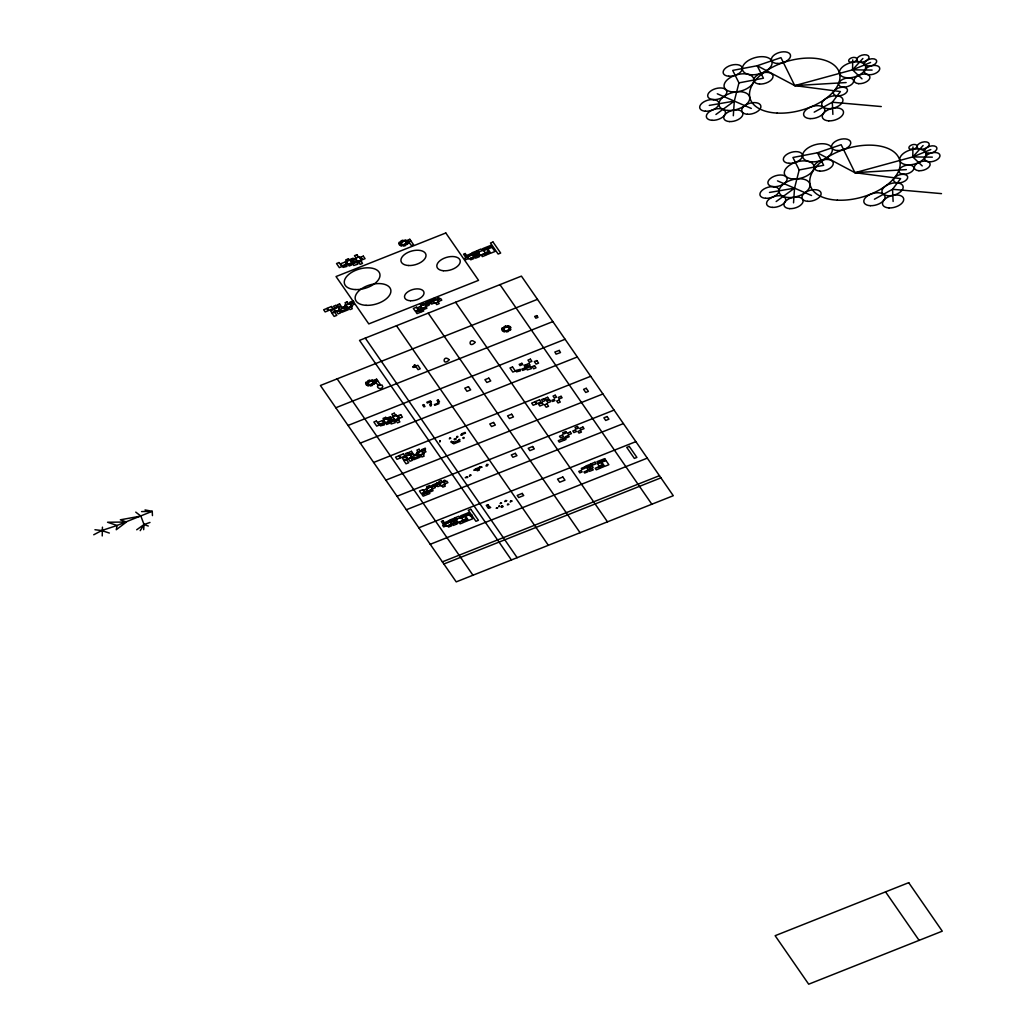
<?xml version="1.0" encoding="UTF-8"?>
<svg xmlns="http://www.w3.org/2000/svg" width="1036" height="1036" viewBox="0 0 1036 1036"><rect width="100%" height="100%" fill="white"/><g stroke="black" fill="none" stroke-linecap="round" stroke-linejoin="round"><path stroke-width="1.5" d="M852.745 59.868L852.55 69.839L862.017 78.865M912.962 146.944L912.768 156.915L922.234 165.928M733.32 115.747L734.304 101.101L738.953 82.88L732.711 70.409L757.212 65.734L780.95 57.64L794.741 85.612L840.416 91.556L832.322 102.227L814.192 112.16M793.537 202.823L794.534 188.163L799.183 169.943L792.928 157.485L817.43 152.797L841.167 144.716L854.959 172.688L900.634 178.619L892.553 189.29L874.423 199.223M143.68 529.681L144.043 524.527L140.857 516.083L135.755 512.121M367.469 383.255L370.733 381.041L373.97 380.613L374.864 381.753L370.059 384.848L367.469 383.255L365.734 383.916L366.472 385.12L368.22 384.46M400.66 243.356L403.923 241.142L407.161 240.715L408.055 241.854L403.25 244.949L400.66 243.356L398.925 244.017L399.676 245.221L401.411 244.561M102.447 527.169L102.227 535.949M140.21 530.652L144.043 524.527L149.987 522.455M862.897 58.469L852.55 69.839L794.741 85.612L757.212 65.734L763.441 78.218L738.953 82.88M923.115 145.532L912.768 156.915L854.959 172.688L817.43 152.797L823.659 165.281L799.183 169.943M403.923 241.142L405.011 239.964L406.267 240.197L405.18 241.375M370.733 381.041L371.82 379.862L373.077 380.095L371.989 381.274M401.67 244.677L400.556 245.765L401.8 246.05L402.9 244.962M368.479 384.576L367.366 385.664L368.596 385.949L369.71 384.861M140.857 516.083L120.344 519.813L126.431 522.014L116.265 529.72L117.081 525.472L152.24 511.305L152.447 515.604M715.915 114.491L734.304 101.101L751.307 108.443M776.145 201.554L794.534 188.163L811.525 195.506M136.687 529.784L144.043 524.527L148.29 526.029M93.732 534.77L101.722 530.549L117.081 525.472L107.55 522.248L126.431 522.014M870.59 62.471L852.55 69.839L872.118 70.072M930.807 149.547L912.768 156.915L932.335 157.148M349.754 260.023L345.882 261.564L347.811 264.348L351.683 262.82L349.559 259.622L353.121 258.21L354.053 259.427L352.693 259.337M350.077 260.373L353.716 258.935M350.505 260.904L352.253 260.204L353.587 262.134L354.325 261.849L352.9 261.137M359.79 257.77L360.968 257.304M351.696 262.613L353.444 261.927M408.055 240.65L407.355 240.922L408.288 240.999M361.072 259.622L362.25 259.155M483.695 250.647L487.024 249.326L488.513 251.476L485.185 252.797M342.32 307.588L346.115 306.073L346.905 307.213L344.677 308.106L343.887 306.967M344.34 307.627L339.886 309.388L338.733 307.718L341.621 306.565L342.774 308.249M437.516 299.818L440.676 298.562L441.776 300.168L438.616 301.411M537.464 299.339L320.409 385.496L456.228 581.869L673.283 495.713L521.419 276.12L359.531 340.391L511.408 559.971M374.851 380.549L374.164 380.821L375.097 380.898M335.806 407.757L552.861 321.6M348.044 425.446L565.099 339.277M391.064 417.417L387.438 418.868L386.92 418.104L390.468 416.692L391.401 417.909M430.963 401.592L427.337 403.03L426.806 402.266L430.367 400.854L431.3 402.072L429.94 401.994M397.151 416.252L398.329 415.786M390.261 419.619L391.673 420.331L390.948 420.616L389.614 418.686L387.865 419.386L389.057 421.108L390.805 420.409M398.433 418.117L399.611 417.637M360.269 443.123L577.324 356.967M373.633 462.457L590.701 376.288M414.206 454.985L418 453.47L418.79 454.623L416.55 455.503L415.76 454.364M416.213 455.024L411.771 456.785L410.619 455.115L413.493 453.975L414.659 455.646M385.871 480.134L602.926 393.978M397.021 496.257L614.076 410.101M443.641 482.349L446.801 481.092L447.902 482.685L444.742 483.941M406.345 509.751L623.4 423.582M418.829 527.79L635.884 441.634M461.473 517.896L464.801 516.575L466.291 518.725L462.962 520.046M430.238 544.288L647.293 458.132M442.385 561.849L659.44 475.679M443.874 563.998L660.929 477.842M709.272 105.4L734.304 101.101L717.275 93.784M769.489 192.463L794.534 188.163L777.492 180.86M794.741 85.612L846.14 82.556M854.959 172.688L906.358 169.619M141.556 511.577L152.24 511.305L145.027 509.945M401.295 242.178L399.378 242.087L398.795 243.02L400.712 243.11M368.104 382.077L366.187 381.986L365.591 382.919L367.521 383.009M881.273 106.553L832.322 102.227L832.879 114.4M941.491 193.628L892.553 189.29L893.11 201.463M94.949 529.72L101.722 530.549L109.35 533.048M405.503 244.172L407.187 244.457L407.977 243.589L406.293 243.292L409.66 243.123L411.383 245.597L413.545 244.716L411.175 241.284L410.269 241.323M372.312 384.071L373.983 384.356L374.773 383.488L373.102 383.19L376.456 383.022L378.192 385.496L381.999 384.978L382.815 386.855C380.238 391.44 373.724 385.457 380.354 384.615L377.972 381.17L377.078 381.222M405.477 241.427L406.371 242.566L409.246 242.45L409.621 241.582M372.287 381.326L373.18 382.465L376.055 382.349L376.431 381.481M482.193 250.544L481.131 249.003L477.907 250.285L478.969 251.826M499.961 284.641L651.838 504.221M476.91 255.193L475.887 253.729L478.231 252.797L479.241 254.273L473.944 256.358L472.934 254.895L475.278 253.962L476.288 255.439M885.56 891.866L919.1 940.364M455.607 302.253L607.485 521.833M438.06 302.02L439.173 303.626L436.7 304.597L435.599 303.004M428.205 313.131L580.069 532.711M361.046 261.266L362.522 263.403L360.127 264.348L358.663 262.225M396.477 325.718L548.355 545.299M365.281 338.099L517.158 557.679M444.198 484.537L445.299 486.143L442.838 487.114L441.724 485.521M398.407 419.761L399.883 421.885L397.487 422.83L396.011 420.707M459.971 517.793L458.909 516.252L455.685 517.534L456.759 519.075M390.663 418.376L391.867 420.111L394.017 419.256L392.812 417.521L390.041 417.832M454.687 522.442L453.664 520.978L456.008 520.046L457.018 521.522L451.722 523.607L450.712 522.144L453.056 521.212L454.066 522.688M337.14 378.852L472.96 575.226M403.574 241.246L402.978 240.145L401.01 240.844L401.605 241.945M370.383 381.144L369.787 380.044L367.819 380.743L368.402 381.844M405.296 244.354L405.672 245.519L403.639 246.115L403.25 244.949M372.105 384.252L372.481 385.405L370.435 386.014L370.059 384.848M413.066 366.627L413.001 367.366L416.355 367.184L418.078 369.658L420.24 368.777L417.871 365.345L413.066 366.627M448.925 359.57L448.847 360.295C442.087 366.355 443.032 354.234 448.925 359.57M474.876 342.1L474.799 342.825C468.039 348.886 468.984 336.765 474.876 342.1M345.182 304.934L344.858 305.762L345.804 305.711L346.128 304.882L345.182 304.934M417.068 452.331L416.731 453.159L417.676 453.108L418.013 452.292L417.068 452.331M456.954 436.493L456.63 437.321L457.575 437.283L457.899 436.454L456.954 436.493M351.554 305.996L351.178 306.811L352.072 306.786L352.447 305.97L351.554 305.996M423.426 453.392L423.051 454.208L423.957 454.195L424.333 453.38L423.426 453.392M463.325 437.568L462.95 438.383L463.843 438.357L464.219 437.542L463.325 437.568M431.002 300.582L430.691 301.178L433.229 300.582L431.002 300.582M437.127 483.113L436.829 483.695L439.368 483.1L437.127 483.113M479.862 467.145L479.551 467.741L482.09 467.132L479.862 467.145M438.008 297.902L437.088 299.365L438.319 299.417L439.238 297.954L438.008 297.902M444.133 480.419L443.214 481.882L444.457 481.934L445.363 480.471L444.133 480.419M486.855 464.452L485.949 465.915L487.179 465.967L488.098 464.504L486.855 464.452M502.318 327.946L501.735 328.878L503.651 328.969L504.234 328.036L502.318 327.946M485.016 253.134L484.615 253.716L486.208 253.224L485.016 253.134M462.794 520.383L462.393 520.966L463.986 520.473L462.794 520.383M507.769 504.273L507.368 504.856L508.961 504.364L507.769 504.273M477.829 251.89L477.415 252.473L478.93 251.994L477.829 251.89M455.607 519.14L455.192 519.722L456.708 519.243L455.607 519.14M500.582 503.043L500.168 503.613L501.67 503.133L500.582 503.043M473.892 256.591L473.465 257.161L474.993 256.682L473.892 256.591M451.67 523.84L451.243 524.41L452.784 523.931L451.67 523.84M496.645 507.731L496.218 508.313L497.746 507.834L496.645 507.731M482.841 249.391L482.077 250.427L484.032 249.508L482.841 249.391M460.619 516.64L459.855 517.676L461.81 516.757L460.619 516.64M470.966 515.06L470.202 516.096L472.157 515.164L470.966 515.06M505.581 500.543L504.83 501.579L506.785 500.647L505.581 500.543M510.955 500.932L510.191 501.968L512.147 501.035L510.955 500.932M349.624 303.069L349.171 303.69L350.582 303.159L349.624 303.069M466.187 256.164L465.734 256.773L467.948 256.332L466.187 256.164M421.51 450.466L421.043 451.087L422.468 450.556L421.51 450.466M461.396 434.628L460.942 435.25L462.354 434.719L461.396 434.628M443.965 523.413L443.512 524.022L445.726 523.581L443.965 523.413M488.94 507.303L488.487 507.912L490.701 507.472L488.94 507.303M338.06 306.578L337.542 307.252L339.018 306.682L338.06 306.578M409.932 453.975L409.427 454.662L410.904 454.079L409.932 453.975M449.831 438.15L449.326 438.824L450.79 438.241L449.831 438.15M421.328 308.469L420.461 309.583L422.3 308.573L421.328 308.469M427.454 490.986L426.586 492.1L428.438 491.09L427.454 490.986M470.176 475.019L469.308 476.133L471.16 475.123L470.176 475.019M347.358 307.912L346.71 308.702L348.135 308.016L347.358 307.912M419.243 455.322L418.596 456.112L420.02 455.413L419.243 455.322M459.129 439.484L458.482 440.274L459.906 439.575L459.129 439.484M425.692 303.095L425.032 303.846L426.625 303.237L425.692 303.095M431.818 485.612L431.157 486.363L432.763 485.767L431.818 485.612M474.553 469.645L473.892 470.396L475.485 469.8L474.553 469.645M509.233 329.15L508.443 330.031L510.126 330.316L510.916 329.448L509.233 329.15M507.951 325.822L506.863 327L508.119 327.234L509.207 326.055L507.951 325.822M504.61 330.536L503.496 331.624L504.739 331.909L505.84 330.821L504.61 330.536M339.756 309.842L339.057 310.411L341.932 312.276L348.251 309.764L347.474 308.65L341.155 311.163L341.867 310.593L339.756 309.842M411.642 457.239L410.929 457.808L413.804 459.673L420.124 457.174L419.347 456.047L413.027 458.56L413.74 457.99L411.642 457.239M451.528 441.401L450.828 441.971L453.703 443.848L460.023 441.336L459.246 440.222L452.926 442.722L453.638 442.152L451.528 441.401M479.409 254.739L478.036 255.594L479.111 256.203L480.484 255.348L479.409 254.739M457.187 521.989L455.814 522.843L456.889 523.452L458.262 522.597L457.187 521.989M502.162 505.879L500.789 506.733L501.864 507.355L503.237 506.487L502.162 505.879M510.1 326.573L508.417 327.285L509.311 328.425L510.994 327.713L510.1 326.573M430.471 300.867L426.418 302.499L426.871 303.134L430.924 301.502L430.471 300.867M436.596 483.385L432.543 485.016L432.996 485.651L437.05 484.019L436.596 483.385M479.318 467.417L475.265 469.049L475.731 469.684L479.785 468.052L479.318 467.417M418.466 310.269L416.394 311.098L418.894 310.878L418.466 310.269M424.592 492.786L422.533 493.615L425.019 493.395L424.592 492.786M467.327 476.819L465.255 477.648L467.754 477.428L467.327 476.819M356.889 254.726L354.467 255.685L355.97 257.86L358.391 256.889L356.889 254.726M339.031 262.535L336.519 263.532L339.342 267.625L341.854 266.628L339.031 262.535M348.381 258.858L345.7 259.919L346.555 261.163L349.249 260.101L348.381 258.858M346.451 261.966L345.402 262.38L346.671 264.219L347.72 263.804L346.451 261.966M359.129 256.798L355.439 258.262L357.627 261.422L361.305 259.958L359.129 256.798M355.452 259.039L353.315 259.894L354.506 261.629L356.656 260.774L355.452 259.039M363.325 256.138L360.852 257.122L362.587 259.647L365.073 258.663L363.325 256.138M409.816 239.29L407.692 240.132L408.896 241.867L411.02 241.025L409.816 239.29M351.204 263.545L348.277 264.711L349.171 265.993L352.085 264.827L351.204 263.545M361.214 260.321L357.096 261.966L357.562 262.652L361.693 261.007L361.214 260.321M445.804 232.983L336.04 276.547L368.79 323.905L478.554 280.342L445.804 232.983M493.032 242.035L490.52 243.033L498.148 254.053L500.66 253.056L493.032 242.035M326.884 308.469L323.659 309.751L325.149 311.914L328.373 310.632L326.884 308.469M331.533 306.501L327.467 308.119L328.956 310.282L333.022 308.663L331.533 306.501M335.703 305.387L333.527 306.255L334.848 308.158L337.024 307.303L335.703 305.387M339.588 303.936L337.166 304.895L338.396 306.682L340.818 305.724L339.588 303.936M347.215 301.852L345.04 302.719L346.374 304.636L348.536 303.781L347.215 301.852M476.78 250.893L471.743 252.888L472.597 254.131L477.635 252.124L476.78 250.893M490.766 245.428L483.009 248.511L483.851 249.728L491.608 246.646L490.766 245.428M470.564 253.898L467.404 255.154L468.142 256.229L471.315 254.973L470.564 253.898M338.047 307.2L334.006 308.806L335.845 311.473L339.899 309.868L338.047 307.2M483.346 250.142L478.062 252.24L480.212 255.348L485.495 253.25L483.346 250.142M334.136 309.427L330.549 310.839L331.805 312.652L335.379 311.227L334.136 309.427M349.689 303.639L345.894 305.141L347.682 307.718L351.463 306.216L349.689 303.639M472.481 254.752L467.43 256.747L468.894 258.87L473.944 256.863L472.481 254.752M467.21 257.252L464.866 258.184L465.889 259.647L468.22 258.728L467.21 257.252M492.048 247.319L487.852 248.977L490.753 253.185L494.949 251.515L492.048 247.319M353.069 302.926L350.272 304.04L351.308 305.516L354.092 304.416L353.069 302.926M338.863 310.489L336.48 311.422L338.163 313.856L340.546 312.911L338.863 310.489M334.667 312.237L331.999 313.286L334.149 316.407L336.817 315.345L334.667 312.237M478.36 255.283L474.617 256.76L475.589 258.158L479.331 256.682L478.36 255.283M473.193 257.459L470.02 258.728L470.771 259.803L473.931 258.547L473.193 257.459M350.945 306.786L348.705 307.679L350.038 309.609L352.279 308.715L350.945 306.786M484.498 253.781L481.287 255.063L482.349 256.604L485.573 255.322L484.498 253.781M489.031 252.279L485.457 253.703L486.298 254.921L489.873 253.496L489.031 252.279M435.198 298.018L432.75 298.99L433.825 300.544L436.273 299.572L435.198 298.018M423.478 303.069L420.383 304.299L421.251 305.568L424.359 304.338L423.478 303.069M416.563 307.213L413.351 308.482L415.19 311.137L418.402 309.868L416.563 307.213M424.838 304.351L420.396 306.112L422.028 308.482L426.482 306.708L424.838 304.351M437.218 299.404L433.165 301.01L434.77 303.328L438.824 301.722L437.218 299.404M420.15 306.617L417.223 307.783L418.324 309.375L421.251 308.21L420.15 306.617M428.036 303.535L425.291 304.623L426.405 306.242L429.15 305.154L428.036 303.535L430.134 302.771L430.549 303.47L428.438 304.247L428.036 303.535M433.048 301.528L430.549 302.525L431.649 304.092L434.136 303.108L433.048 301.528M426.094 307.032L422.986 308.262L423.828 309.466L426.923 308.236L426.094 307.032M422.61 309.388L420.849 310.088L421.963 311.694L423.724 310.994L422.61 309.388M420.24 310.515L416.019 312.199L417.016 313.649L421.251 311.965L420.24 310.515M376.612 379.189L374.488 380.031L375.705 381.766L377.816 380.924L376.612 379.189M536.777 315.604L534.654 316.446L535.858 318.194L537.982 317.353L536.777 315.604M414.75 364.711L414.296 365.332L414.75 364.711M394.25 413.209L391.828 414.167L393.33 416.342L395.752 415.384L394.25 413.209M530.38 359.168L527.959 360.127L529.461 362.302L531.882 361.344L530.38 359.168M376.379 421.017L373.866 422.015L376.703 426.107L379.215 425.11L376.379 421.017M512.522 366.977L509.997 367.974L512.833 372.066L515.345 371.069L512.522 366.977M385.742 417.34L383.048 418.402L383.916 419.645L386.596 418.583L385.742 417.34M521.872 363.299L519.191 364.361L520.046 365.604L522.727 364.542L521.872 363.299M387.114 418.505L383.242 420.046L385.172 422.83L389.044 421.302L387.114 418.505M488.798 378.14L484.926 379.681L486.868 382.465L490.74 380.937L488.798 378.14M396.477 415.281L392.799 416.744L394.975 419.904L398.666 418.44L396.477 415.281M468.479 386.713L464.788 388.163L466.977 391.323L470.668 389.873L468.479 386.713M383.799 420.448L382.763 420.862L384.032 422.701L385.081 422.287L383.799 420.448M423.698 404.61L422.649 405.024L423.918 406.863L424.967 406.449L423.698 404.61M525.744 364.646L523.996 365.345L525.187 367.068L526.935 366.368L525.744 364.646M528.943 363.481L526.806 364.335L527.997 366.071L530.147 365.229L528.943 363.481M400.686 414.633L398.212 415.617L399.948 418.13L402.421 417.145L400.686 414.633M536.816 360.593L534.343 361.577L536.078 364.089L538.565 363.105L536.816 360.593M438.215 399.948L437.037 400.414L438.319 402.279L439.51 401.813L438.215 399.948M430.885 403.496L430.147 403.794L430.834 404.778L431.572 404.493L430.885 403.496M388.565 422.04L385.638 423.193L386.519 424.475L389.445 423.323L388.565 422.04M524.695 368L521.768 369.153L522.649 370.435L525.576 369.282L524.695 368M398.575 418.816L394.444 420.448L394.923 421.134L399.054 419.502L398.575 418.816M438.461 402.978L434.343 404.61L434.822 405.296L438.94 403.664L438.461 402.978M534.537 365.721L532.141 366.666L533.618 368.79L536.013 367.845L534.537 365.721M403.418 453.91L399.339 455.529L400.828 457.679L404.908 456.06L403.418 453.91M539.549 399.87L535.47 401.489L536.972 403.639L541.038 402.02L539.549 399.87M398.769 455.879L395.545 457.148L397.034 459.311L400.259 458.029L398.769 455.879M534.9 401.839L531.675 403.121L533.164 405.27L536.389 403.988L534.9 401.839M407.588 452.797L405.413 453.651L406.721 455.568L408.909 454.7L407.588 452.797M411.46 451.333L409.039 452.305L410.282 454.092L412.704 453.12L411.46 451.333M543.719 398.756L541.543 399.624L542.864 401.528L545.04 400.66L543.719 398.756M547.604 397.306L545.169 398.264L546.412 400.051L548.834 399.08L547.604 397.306M439.976 440.766L439.847 441.763L439.976 440.766M419.088 449.261L416.925 450.116L418.259 452.046L420.422 451.178L419.088 449.261M555.218 395.221L553.056 396.076L554.389 398.005L556.552 397.151L555.218 395.221M409.932 454.61L405.892 456.216L407.731 458.883L411.784 457.277L409.932 454.61M511.629 414.232L507.575 415.85L509.427 418.518L513.467 416.912L511.629 414.232M406.008 456.824L402.434 458.249L403.677 460.049L407.265 458.637L406.008 456.824M542.152 402.784L538.565 404.208L539.808 406.008L543.395 404.597L542.152 402.784M549.637 399.935L546.749 401.074L547.902 402.745L550.789 401.605L549.637 399.935M421.561 451.036L417.78 452.538L419.554 455.115L423.348 453.613L421.561 451.036M493.563 422.455L489.782 423.957L491.556 426.534L495.337 425.032L493.563 422.455M424.941 450.336L422.157 451.437L423.18 452.926L425.977 451.813L424.941 450.336M561.085 396.296L558.287 397.397L559.31 398.886L562.108 397.772L561.085 396.296M455.659 438.526L454.092 439.147L454.545 439.808L456.112 439.186L455.659 438.526M554.13 399.443L551.89 400.323L552.68 401.476L554.92 400.582L554.13 399.443M406.539 459.634L403.885 460.696L406.034 463.804L408.689 462.742L406.539 459.634M410.735 457.886L408.365 458.831L410.049 461.253L412.419 460.321L410.735 457.886M546.879 403.846L544.496 404.791L546.179 407.226L548.549 406.28L546.879 403.846M586.246 388.306L583.592 389.355L585.741 392.463L588.396 391.414L586.246 388.306M422.83 454.182L420.577 455.076L421.911 457.005L424.164 456.112L422.83 454.182M558.961 400.142L556.708 401.036L558.041 402.965L560.295 402.072L558.961 400.142M441.336 480.536L438.888 481.507L439.963 483.061L442.411 482.09L441.336 480.536M577.466 426.508L575.019 427.48L576.094 429.021L578.541 428.049L577.466 426.508M429.603 485.599L426.508 486.816L427.389 488.085L430.484 486.855L429.603 485.599M565.747 431.559L562.639 432.789L563.519 434.045L566.614 432.815L565.747 431.559M422.688 489.73L419.476 490.999L421.315 493.667L424.527 492.385L422.688 489.73M607.083 416.537L603.884 417.806L605.71 420.461L608.922 419.191L607.083 416.537M430.976 486.868L426.521 488.642L428.153 490.999L432.608 489.238L430.976 486.868M443.343 481.921L439.29 483.527L440.896 485.845L444.949 484.239L443.343 481.921M515.345 453.341L511.292 454.946L512.898 457.264L516.951 455.659L515.345 453.341M532.659 446.503L528.218 448.277L529.849 450.634L534.304 448.873L532.659 446.503M426.275 489.134L423.348 490.3L424.462 491.893L427.389 490.727L426.275 489.134M434.162 486.052L431.416 487.14L432.53 488.759L435.275 487.671L434.162 486.052L436.273 485.288L436.674 486.001L434.563 486.765L434.162 486.052M439.173 484.058L436.687 485.042L437.775 486.622L440.261 485.625L439.173 484.058M562.418 435.094L559.492 436.26L560.593 437.852L563.519 436.687L562.418 435.094M570.292 432.012L567.547 433.1L568.673 434.719L571.419 433.631L570.292 432.012M575.317 430.018L572.817 431.002L573.905 432.582L576.404 431.585L575.317 430.018M582.931 427.052L579.771 428.308L580.872 429.901L584.032 428.645L582.931 427.052M580.328 430.51L577.855 431.481L578.969 433.087L581.429 432.103L580.328 430.51M432.219 489.562L429.124 490.779L429.953 491.983L433.048 490.753L432.219 489.562M568.35 435.521L565.255 436.752L566.083 437.956L569.178 436.726L568.35 435.521M428.749 491.919L426.987 492.618L428.088 494.211L429.849 493.512L428.749 491.919M564.879 437.878L563.118 438.578L564.231 440.183L565.993 439.471L564.879 437.878M426.379 493.032L422.144 494.716L423.141 496.166L427.376 494.483L426.379 493.032M562.509 439.005L558.274 440.676L559.285 442.126L563.506 440.442L562.509 439.005M470.81 509.285L468.298 510.282L475.925 521.302L478.438 520.305L470.81 509.285M629.253 446.386L626.741 447.384L634.356 458.404L636.881 457.407L629.253 446.386M454.571 518.142L449.52 520.137L450.388 521.38L455.426 519.373L454.571 518.142M590.701 464.102L585.664 466.096L586.518 467.34L591.556 465.332L590.701 464.102M595.04 462.211L591.815 463.493L592.89 465.034L596.114 463.752L595.04 462.211M468.544 512.678L460.787 515.76L461.629 516.977L469.386 513.895L468.544 512.678M604.674 458.637L596.917 461.719L597.759 462.937L605.516 459.855L604.674 458.637M448.355 521.147L445.182 522.403L445.92 523.478L449.093 522.222L448.355 521.147M584.485 467.106L581.313 468.363L582.064 469.438L585.223 468.181L584.485 467.106M461.124 517.391L455.84 519.489L457.99 522.597L463.273 520.499L461.124 517.391M562.82 477.026L557.536 479.124L559.686 482.232L564.97 480.134L562.82 477.026M450.259 522.002L445.208 523.996L446.671 526.12L451.722 524.112L450.259 522.002M522.248 493.421L517.21 495.415L518.673 497.539L523.724 495.532L522.248 493.421M444.988 524.501L442.644 525.433L443.667 526.897L445.998 525.977L444.988 524.501M469.826 514.568L465.63 516.226L468.531 520.435L472.727 518.764L469.826 514.568M581.118 470.474L578.787 471.393L579.797 472.869L582.141 471.937L581.118 470.474M589.186 467.184L586.842 468.104L587.865 469.567L590.196 468.648L589.186 467.184M592.139 466.019L589.808 466.938L590.818 468.414L593.162 467.482L592.139 466.019M600.932 462.535L597.604 463.856L599.093 466.006L602.421 464.685L600.932 462.535M605.956 460.528L601.761 462.198L604.674 466.394L608.857 464.724L605.956 460.528M450.971 524.708L447.811 525.977L448.549 527.052L451.722 525.796L450.971 524.708M456.138 522.533L452.395 524.009L453.367 525.407L457.109 523.931L456.138 522.533M587.101 470.681L583.941 471.937L584.68 473.012L587.852 471.756L587.101 470.681M592.268 468.492L588.539 469.968L589.497 471.367L593.24 469.891L592.268 468.492M499.274 505.788L499.041 506.578L499.274 505.788M462.276 521.03L459.065 522.312L460.126 523.853L463.351 522.571L462.276 521.03M598.419 466.99L595.195 468.272L596.27 469.813L599.481 468.544L598.419 466.99M466.809 519.528L463.234 520.953L464.076 522.17L467.65 520.745L466.809 519.528M602.952 465.488L599.365 466.912L600.207 468.13L603.794 466.705L602.952 465.488M908.714 882.672L775.135 935.702L808.689 984.2L942.268 931.17L908.714 882.672M465.216 253.522L463.545 254.183L465.306 256.76L466.99 256.099L465.216 253.522M442.994 520.771L441.323 521.432L443.084 524.009L444.768 523.348L442.994 520.771M487.969 504.661L486.298 505.322L488.06 507.899L489.73 507.239L487.969 504.661M353.25 300.919L349.754 302.266L350.194 302.939L353.69 301.593L353.25 300.919M465.022 432.478L461.525 433.825L461.965 434.511L465.462 433.165L465.022 432.478M425.136 448.316L421.639 449.663L422.079 450.336L425.576 448.989L425.136 448.316M503.6 329.215L501.864 329.875L502.615 331.08L504.351 330.419L503.6 329.215M345.156 262.082L340.753 263.701L341.971 265.838L346.387 264.232L345.156 262.082M559.272 350.414L554.856 352.02L556.086 354.157L560.489 352.551L559.272 350.414M382.517 420.577L378.101 422.183L379.331 424.32L383.734 422.714L382.517 420.577M478.995 469.321L476.884 470.085L477.298 470.797L479.396 470.033L478.995 469.321M353.328 262.004L352.577 262.276L353.198 263.403L353.949 263.131L353.328 262.004M430.575 404.649L429.823 404.921L430.445 406.047L431.196 405.775L430.575 404.649M390.676 420.486L389.925 420.758L390.546 421.885L391.297 421.613L390.676 420.486M505.918 326.003L503.949 326.703L504.545 327.803L506.513 327.104L505.918 326.003M357.122 262.276L353.043 263.545L353.768 265.475L357.847 264.193L357.122 262.276M530.613 366.718L526.534 367.987L527.259 369.917L531.338 368.648L530.613 366.718M394.483 420.758L390.404 422.028L391.129 423.957L395.208 422.688L394.483 420.758M508.236 330.212L506.19 330.808L506.578 331.973L508.611 331.378L508.236 330.212M346.684 264.97L342.799 265.928L343.02 267.379L346.918 266.42L346.684 264.97M520.176 369.425L516.278 370.37L516.511 371.82L520.409 370.862L520.176 369.425M384.045 423.452L380.147 424.41L380.38 425.861L384.265 424.902L384.045 423.452M443.291 270.733A12.031 6.592 -15.8 0 0 460.23 260.994A12.031 6.592 -15.8 0 0 442.074 259.259A12.031 6.592 -15.8 0 0 443.291 270.733M366.084 305.322A18.35 10.049 -15.8 0 0 390.766 289.756A18.35 10.049 -15.8 0 0 362.237 288.319A18.35 10.049 -15.8 0 0 366.084 305.322M355.18 289.549A18.35 10.049 -15.8 0 0 379.862 273.983A18.35 10.049 -15.8 0 0 351.334 272.559A18.35 10.049 -15.8 0 0 355.18 289.549M410.476 300.751A10.023 5.491 -15.8 0 0 423.957 292.243A10.023 5.491 -15.8 0 0 408.365 291.466A10.023 5.491 -15.8 0 0 410.476 300.751M408.585 265.514A12.898 7.071 -15.8 0 0 425.925 254.571A12.898 7.071 -15.8 0 0 405.879 253.561A12.898 7.071 -15.8 0 0 408.585 265.514M888.409 195.752A10.917 5.983 -15.8 0 0 903.094 186.493A10.917 5.983 -15.8 0 0 886.13 185.638A10.917 5.983 -15.8 0 0 888.409 195.752M897.914 182.932A7.278 3.989 -15.8 0 0 907.665 176.729A7.278 3.989 -15.8 0 0 896.321 176.211A7.278 3.989 -15.8 0 0 897.914 182.932M889.017 207.925A10.917 5.983 -15.8 0 0 903.651 198.64A10.917 5.983 -15.8 0 0 886.648 197.837A10.917 5.983 -15.8 0 0 889.017 207.925M870.331 205.685A10.917 5.983 -15.8 0 0 884.964 196.4A10.917 5.983 -15.8 0 0 867.961 195.597A10.917 5.983 -15.8 0 0 870.331 205.685M811.835 161.862A15.294 8.379 -15.8 0 0 832.193 148.757A15.294 8.379 -15.8 0 0 808.274 147.785A15.294 8.379 -15.8 0 0 811.835 161.862M837.554 150.544A9.855 5.4 -15.8 0 0 850.673 142.113A9.855 5.4 -15.8 0 0 835.262 141.479A9.855 5.4 -15.8 0 0 837.554 150.544M793.045 178.969A15.294 8.379 -15.8 0 0 813.998 166.226A15.294 8.379 -15.8 0 0 790.494 164.633A15.294 8.379 -15.8 0 0 793.045 178.969M788.979 163.299A9.855 5.4 -15.8 0 0 802.486 155.076A9.855 5.4 -15.8 0 0 787.334 154.053A9.855 5.4 -15.8 0 0 788.979 163.299M819.709 171.095A9.855 5.4 -15.8 0 0 833.216 162.885A9.855 5.4 -15.8 0 0 818.064 161.862A9.855 5.4 -15.8 0 0 819.709 171.095M788.033 197.526A15.864 8.689 -15.8 0 0 809.919 184.395A15.864 8.689 -15.8 0 0 785.638 182.595A15.864 8.689 -15.8 0 0 788.033 197.526M765.63 198.29A9.855 5.4 -15.8 0 0 779.033 190.015A9.855 5.4 -15.8 0 0 763.817 189.096A9.855 5.4 -15.8 0 0 765.63 198.29M807.653 201.334A9.855 5.4 -15.8 0 0 821.069 193.059A9.855 5.4 -15.8 0 0 805.853 192.139A9.855 5.4 -15.8 0 0 807.653 201.334M773.62 186.687A9.855 5.4 -15.8 0 0 787.036 178.412A9.855 5.4 -15.8 0 0 771.82 177.48A9.855 5.4 -15.8 0 0 773.62 186.687M772.273 207.381A9.855 5.4 -15.8 0 0 785.677 199.106A9.855 5.4 -15.8 0 0 770.46 198.187A9.855 5.4 -15.8 0 0 772.273 207.381M789.678 208.637A9.855 5.4 -15.8 0 0 803.081 200.375A9.855 5.4 -15.8 0 0 787.865 199.443A9.855 5.4 -15.8 0 0 789.678 208.637M903.599 174.19A7.718 4.235 -15.8 0 0 913.804 167.547A7.718 4.235 -15.8 0 0 901.683 167.133A7.718 4.235 -15.8 0 0 903.599 174.19M920.538 149.249A6.307 3.458 -15.8 0 0 929.227 144.03A6.307 3.458 -15.8 0 0 919.579 143.318A6.307 3.458 -15.8 0 0 920.538 149.249M907.264 164.841A13.455 7.369 -15.8 0 0 925.821 153.704A13.455 7.369 -15.8 0 0 905.231 152.188A13.455 7.369 -15.8 0 0 907.264 164.841M918.906 170.733A8.146 4.455 -15.8 0 0 930.121 163.999A8.146 4.455 -15.8 0 0 917.663 163.066A8.146 4.455 -15.8 0 0 918.906 170.733M929.124 161.784A7.861 4.299 -15.8 0 0 939.963 155.27A7.861 4.299 -15.8 0 0 927.932 154.39A7.861 4.299 -15.8 0 0 929.124 161.784M928.23 153.263A6.307 3.458 -15.8 0 0 936.933 148.044A6.307 3.458 -15.8 0 0 927.285 147.332A6.307 3.458 -15.8 0 0 928.23 153.263M911.24 149.417A4.209 2.305 -15.8 0 0 917.041 145.946A4.209 2.305 -15.8 0 0 910.605 145.467A4.209 2.305 -15.8 0 0 911.24 149.417M837.386 200.155A46.452 25.434 -15.8 0 0 899.844 160.761A46.452 25.434 -15.8 0 0 827.66 157.148A46.452 25.434 -15.8 0 0 837.386 200.155M777.168 113.092A46.452 25.434 -15.8 0 0 839.626 73.685A46.452 25.434 -15.8 0 0 767.43 70.072A46.452 25.434 -15.8 0 0 777.168 113.092M851.022 62.354A4.209 2.305 -15.8 0 0 856.824 58.871A4.209 2.305 -15.8 0 0 850.388 58.392A4.209 2.305 -15.8 0 0 851.022 62.354M868.013 66.187A6.307 3.458 -15.8 0 0 876.702 60.982A6.307 3.458 -15.8 0 0 867.054 60.256A6.307 3.458 -15.8 0 0 868.013 66.187M868.893 74.709A7.861 4.299 -15.8 0 0 879.745 68.208A7.861 4.299 -15.8 0 0 867.702 67.314A7.861 4.299 -15.8 0 0 868.893 74.709M858.676 83.657A8.146 4.455 -15.8 0 0 869.903 76.923A8.146 4.455 -15.8 0 0 857.445 76.004A8.146 4.455 -15.8 0 0 858.676 83.657M847.047 77.778A13.455 7.369 -15.8 0 0 865.604 66.641A13.455 7.369 -15.8 0 0 845.013 65.113A13.455 7.369 -15.8 0 0 847.047 77.778M860.32 62.186A6.307 3.458 -15.8 0 0 869.01 56.967A6.307 3.458 -15.8 0 0 859.362 56.255A6.307 3.458 -15.8 0 0 860.32 62.186M843.382 87.128A7.718 4.235 -15.8 0 0 853.573 80.471A7.718 4.235 -15.8 0 0 841.465 80.057A7.718 4.235 -15.8 0 0 843.382 87.128M729.448 121.575A9.855 5.4 -15.8 0 0 742.864 113.3A9.855 5.4 -15.8 0 0 727.648 112.38A9.855 5.4 -15.8 0 0 729.448 121.575M712.056 120.305A9.855 5.4 -15.8 0 0 725.459 112.043A9.855 5.4 -15.8 0 0 710.243 111.111A9.855 5.4 -15.8 0 0 712.056 120.305M713.403 99.611A9.855 5.4 -15.8 0 0 726.806 91.336A9.855 5.4 -15.8 0 0 711.602 90.417A9.855 5.4 -15.8 0 0 713.403 99.611M747.435 114.258A9.855 5.4 -15.8 0 0 760.851 105.996A9.855 5.4 -15.8 0 0 745.635 105.063A9.855 5.4 -15.8 0 0 747.435 114.258M705.399 111.215A9.855 5.4 -15.8 0 0 718.816 102.953A9.855 5.4 -15.8 0 0 703.599 102.02A9.855 5.4 -15.8 0 0 705.399 111.215M727.816 110.451A15.864 8.689 -15.8 0 0 749.701 97.319A15.864 8.689 -15.8 0 0 725.42 95.519A15.864 8.689 -15.8 0 0 727.816 110.451M759.492 84.033A9.855 5.4 -15.8 0 0 772.998 75.809A9.855 5.4 -15.8 0 0 757.847 74.786A9.855 5.4 -15.8 0 0 759.492 84.033M728.761 76.224A9.855 5.4 -15.8 0 0 742.268 68.013A9.855 5.4 -15.8 0 0 727.117 66.99A9.855 5.4 -15.8 0 0 728.761 76.224M732.828 91.906A15.294 8.379 -15.8 0 0 753.781 79.15A15.294 8.379 -15.8 0 0 730.263 77.57A15.294 8.379 -15.8 0 0 732.828 91.906M777.337 63.481A9.855 5.4 -15.8 0 0 790.455 55.037A9.855 5.4 -15.8 0 0 775.045 54.416A9.855 5.4 -15.8 0 0 777.337 63.481M751.618 74.786A15.294 8.379 -15.8 0 0 771.962 61.694A15.294 8.379 -15.8 0 0 748.057 60.723A15.294 8.379 -15.8 0 0 751.618 74.786M810.113 118.622A10.917 5.983 -15.8 0 0 824.747 109.324A10.917 5.983 -15.8 0 0 807.743 108.534A10.917 5.983 -15.8 0 0 810.113 118.622M828.787 120.862A10.917 5.983 -15.8 0 0 843.433 111.564A10.917 5.983 -15.8 0 0 826.43 110.761A10.917 5.983 -15.8 0 0 828.787 120.862M837.697 95.856A7.278 3.989 -15.8 0 0 847.448 89.666A7.278 3.989 -15.8 0 0 836.104 89.135A7.278 3.989 -15.8 0 0 837.697 95.856M828.191 108.689A10.917 5.983 -15.8 0 0 842.877 99.417A10.917 5.983 -15.8 0 0 825.912 98.575A10.917 5.983 -15.8 0 0 828.191 108.689"/></g></svg>
